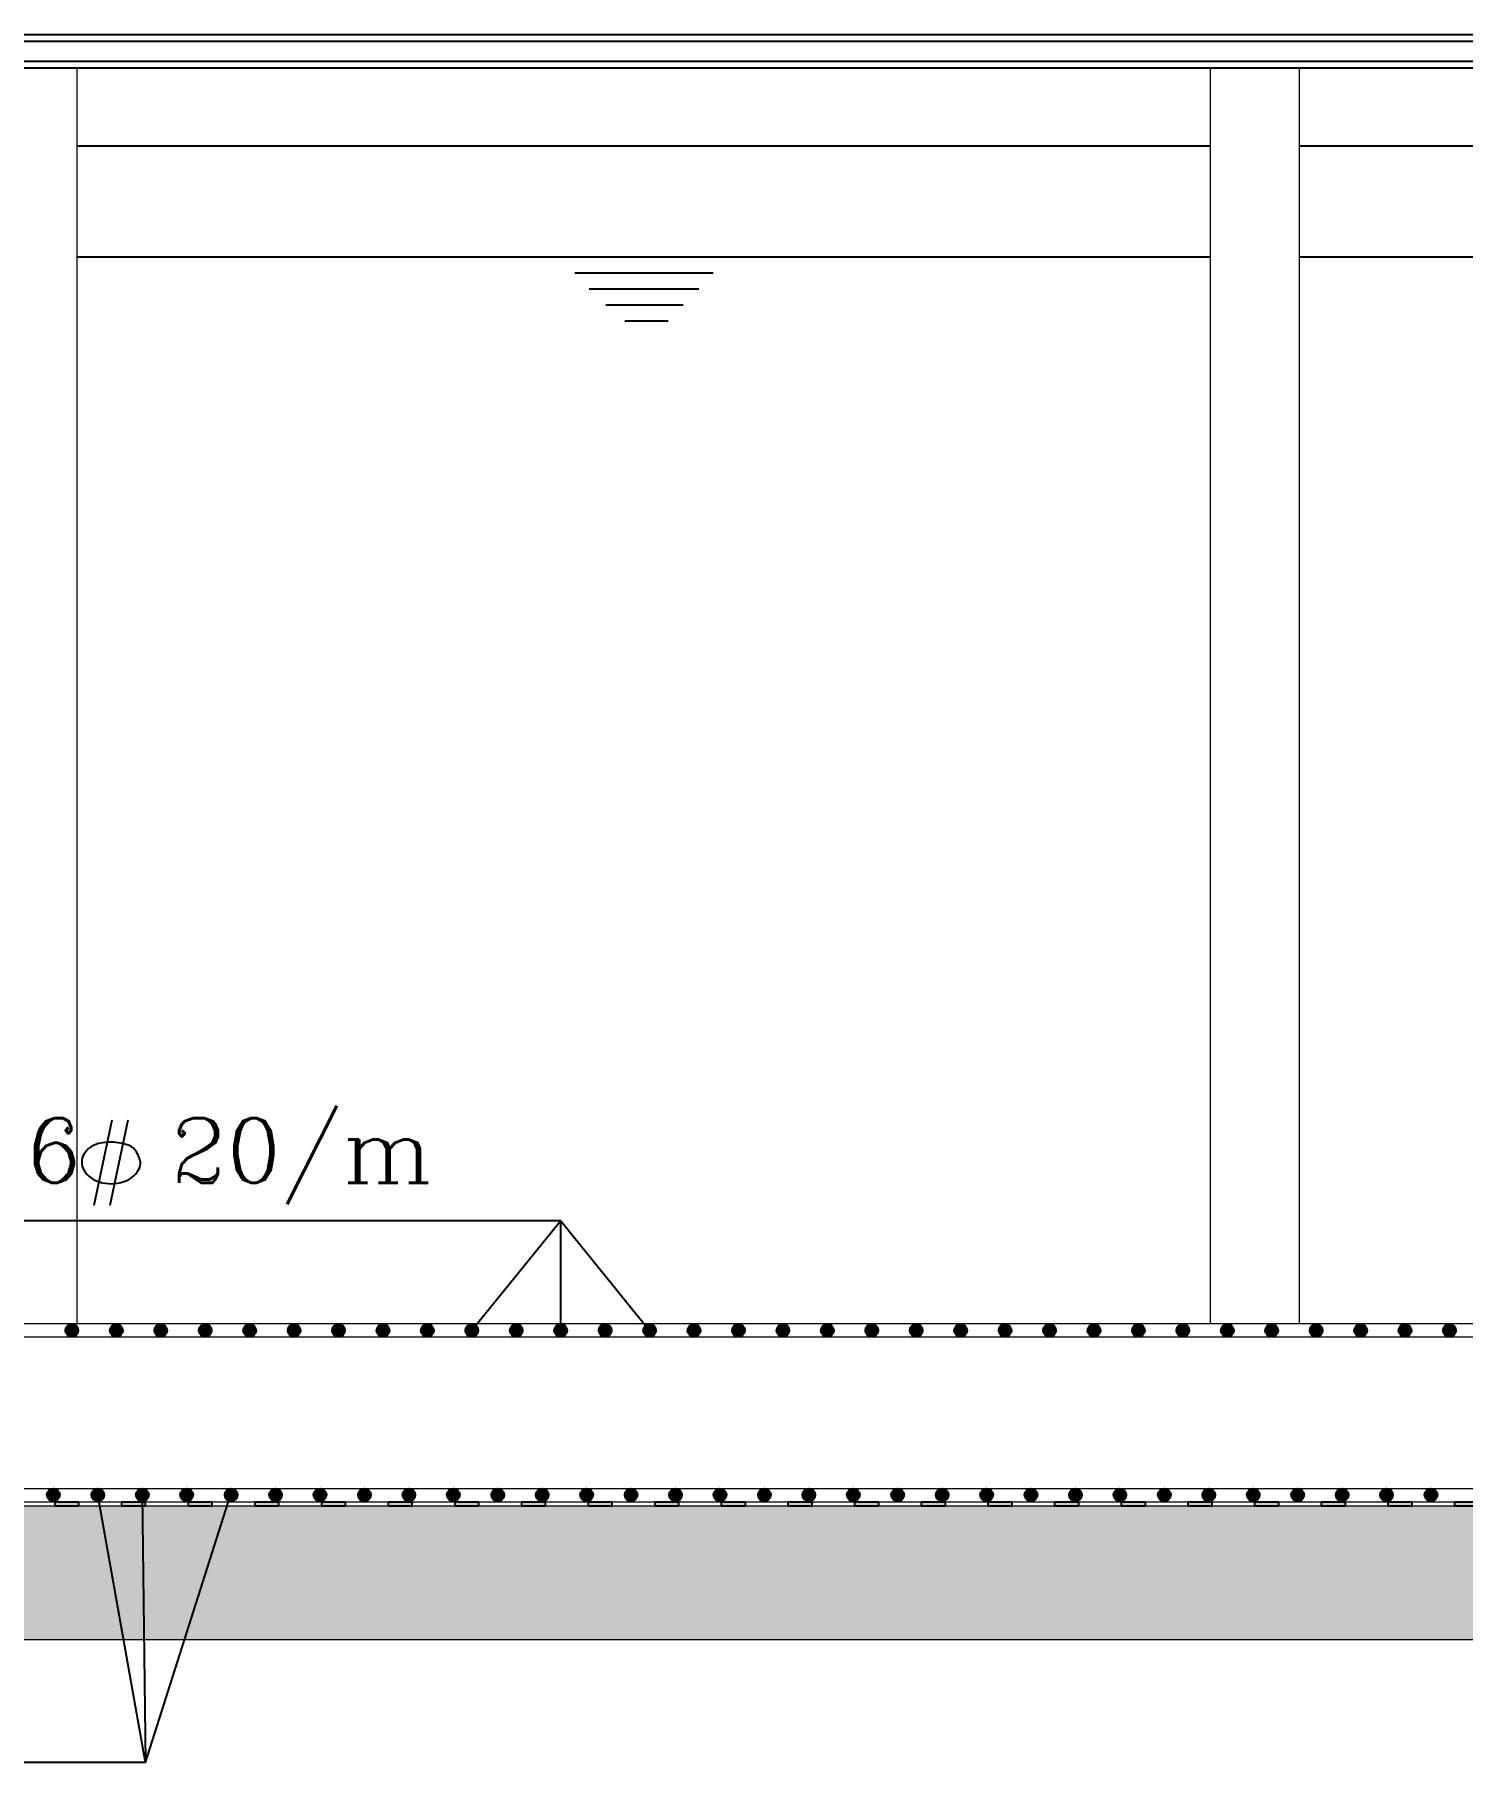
# Model space of a CAD drawing. Header units: metres. Extents: x 64 to 364, y 186 to 335.
# Drawn here: x 246.61 to 253.03, y 277.09 to 284.86 of the extents above; entities that cross this region are included whole.
import ezdxf
from ezdxf.enums import TextEntityAlignment as Align

# ---------------------------------------------------------------- set-up
doc = ezdxf.new("R2010")
doc.units = ezdxf.units.M
doc.header["$MEASUREMENT"] = 0
for name, color, linetype in [('91-TABLE-TEXT', 3, 'Continuous'), ('beam', 3, 'Continuous'), ('COLUMNS', 210, 'Continuous'), ('DIMENSIONS', 2, 'Continuous'), ('HATCH', 252, 'Continuous'), ('Isolation', 30, 'Continuous'), ('PC', 8, 'Continuous'), ('RC', 1, 'Continuous'), ('STEEL', 5, 'Continuous'), ('Water', 4, 'Continuous'), ('YQ_AXIS', 3, 'Continuous')]:
    doc.layers.add(name, color=color, linetype=linetype)
doc.styles.add('ROMANC', font='romanc.shx')

# ---------------------------------------------------------------- blocks, each defined once
blk = doc.blocks.new('*U242')
at = {"layer": 'Isolation'}
blk.add_hatch(color=256, dxfattribs=at).paths.add_polyline_path([(0, 0.02), (0.1061, 0.02), (0.1061, 0), (0, 0)])
blk.add_lwpolyline([(0.1061, 0), (0, 0), (0, 0.02), (0.1061, 0.02)], close=True, dxfattribs=at)
blk = doc.blocks.new('*U243')
at = {"layer": 'YQ_AXIS', "color": 0, "linetype": 'ByBlock', "lineweight": -2, "transparency": 16777216}
for p in [(319.5694, 236.9605), (319.8694, 236.9605), (320.1694, 236.9605), (320.4694, 236.9605), (320.7694, 236.9605), (321.0694, 236.9605), (321.3694, 236.9605), (321.6694, 236.9605), (321.9694, 236.9605), (322.2694, 236.9605), (322.5694, 236.9605), (322.8694, 236.9605), (323.1694, 236.9605), (323.4694, 236.9605), (323.7694, 236.9605), (324.0694, 236.9605), (324.3694, 236.9605), (324.6694, 236.9605), (324.9694, 236.9605), (325.2694, 236.9605), (325.5694, 236.9605), (325.8694, 236.9605)]:
    blk.add_blockref('*U242', p, dxfattribs=at)

msp = doc.modelspace()

# ---------------------------------------------------------------- hatches: boundary and pattern name
at = {"layer": 'HATCH', "lineweight": 9}
h = msp.add_hatch(dxfattribs=at)
h.set_pattern_fill('AR-CONC', color=256, scale=0.05)
h.set_pattern_definition([(50, (-72.8688, 41.28324), (0.3586301, -0.03137607), [0.0375, -0.4125]), (355, (-72.8688, 41.28324), (-0.06937567, 0.37609607), [0.03, -0.33]), (100.45144, (-72.8389, 41.28063), (0.28925442, 0.34472), [0.0318701, -0.35057106]), (46.1842, (-72.8688, 41.38324), (0.53362067, -0.08275964), [0.05625, -0.61875]), (96.63564, (-72.8243, 41.37634), (0.467331, 0.4870593), [0.0478052, -0.5258569]), (351.18416, (-72.8688, 41.38324), (0.467331, 0.4870593), [0.045, -0.495]), (21, (-72.8188, 41.35824), (0.29845353, -0.20130945), [0.0375, -0.4125]), (326, (-72.8188, 41.35824), (0.12165767, 0.36257502), [0.03, -0.33]), (71.45144, (-72.7939, 41.34147), (0.4201112, 0.16126558), [0.0318701, -0.35057106]), (37.5, (-72.86879, 41.28324), (0.006079928, 0.166446927), [0, -0.326, 0, -0.335, 0, -0.33125]), (7.5, (-72.86879, 41.28324), (0.13153477, 0.197205856), [0, -0.191, 0, -0.3185, 0, -0.12625]), (327.5, (-72.98029, 41.28324), (0.26691122, -0.011277436), [0, -0.125, 0, -0.39, 0, -0.5175]), (317.5, (-73.03029, 41.28324), (0.29159308, 0.05005249), [0, -0.1625, 0, -0.259, 0, -0.3675])])
h.paths.add_polyline_path([(240.6006, 278.2437), (240.6006, 277.6437), (255.7468, 277.6437), (256.1468, 277.1437), (258.1006, 277.1437), (258.1006, 277.7437), (256.291, 277.7437), (255.891, 278.2437)])
h.paths.add_polyline_path([(240.4006, 277.6437), (240.6006, 277.6437), (240.6006, 278.2437), (240.4006, 278.2437), (239.9606, 278.2437), (239.9606, 277.6437)])
h.paths.add_polyline_path([(265.2505, 277.1437), (265.6905, 277.1437), (265.6905, 277.7437), (265.2505, 277.7437), (258.1006, 277.7437), (258.1006, 277.1437)])
at = {"layer": 'STEEL', "ltscale": 0.2}
h = msp.add_hatch(color=256, dxfattribs=at)
h.paths.add_polyline_path([(246.7476, 279.0344), (246.8047, 279.0344, 1)])
h.paths.add_polyline_path([(246.7476, 279.0344, 1), (246.8047, 279.0344)])
h = msp.add_hatch(color=256, dxfattribs=at)
h.paths.add_polyline_path([(246.9476, 279.0344), (247.0047, 279.0344, 1)])
h.paths.add_polyline_path([(246.9476, 279.0344, 1), (247.0047, 279.0344)])
h = msp.add_hatch(color=256, dxfattribs=at)
h.paths.add_polyline_path([(247.1476, 279.0344), (247.2047, 279.0344, 1)])
h.paths.add_polyline_path([(247.1476, 279.0344, 1), (247.2047, 279.0344)])
h = msp.add_hatch(color=256, dxfattribs=at)
h.paths.add_polyline_path([(247.3476, 279.0344), (247.4047, 279.0344, 1)])
h.paths.add_polyline_path([(247.3476, 279.0344, 1), (247.4047, 279.0344)])
h = msp.add_hatch(color=256, dxfattribs=at)
h.paths.add_polyline_path([(247.5476, 279.0344), (247.6047, 279.0344, 1)])
h.paths.add_polyline_path([(247.5476, 279.0344, 1), (247.6047, 279.0344)])
h = msp.add_hatch(color=256, dxfattribs=at)
h.paths.add_polyline_path([(247.7476, 279.0344), (247.8047, 279.0344, 1)])
h.paths.add_polyline_path([(247.7476, 279.0344, 1), (247.8047, 279.0344)])
h = msp.add_hatch(color=256, dxfattribs=at)
h.paths.add_polyline_path([(247.9476, 279.0344), (248.0047, 279.0344, 1)])
h.paths.add_polyline_path([(247.9476, 279.0344, 1), (248.0047, 279.0344)])
h = msp.add_hatch(color=256, dxfattribs=at)
h.paths.add_polyline_path([(248.1476, 279.0344), (248.2047, 279.0344, 1)])
h.paths.add_polyline_path([(248.1476, 279.0344, 1), (248.2047, 279.0344)])
h = msp.add_hatch(color=256, dxfattribs=at)
h.paths.add_polyline_path([(248.3476, 279.0344), (248.4047, 279.0344, 1)])
h.paths.add_polyline_path([(248.3476, 279.0344, 1), (248.4047, 279.0344)])
h = msp.add_hatch(color=256, dxfattribs=at)
h.paths.add_polyline_path([(248.5476, 279.0344), (248.6047, 279.0344, 1)])
h.paths.add_polyline_path([(248.5476, 279.0344, 1), (248.6047, 279.0344)])
h = msp.add_hatch(color=256, dxfattribs=at)
h.paths.add_polyline_path([(248.7476, 279.0344), (248.8047, 279.0344, 1)])
h.paths.add_polyline_path([(248.7476, 279.0344, 1), (248.8047, 279.0344)])
h = msp.add_hatch(color=256, dxfattribs=at)
h.paths.add_polyline_path([(248.9476, 279.0344), (249.0047, 279.0344, 1)])
h.paths.add_polyline_path([(248.9476, 279.0344, 1), (249.0047, 279.0344)])
h = msp.add_hatch(color=256, dxfattribs=at)
h.paths.add_polyline_path([(249.1476, 279.0344), (249.2047, 279.0344, 1)])
h.paths.add_polyline_path([(249.1476, 279.0344, 1), (249.2047, 279.0344)])
h = msp.add_hatch(color=256, dxfattribs=at)
h.paths.add_polyline_path([(249.3476, 279.0344), (249.4047, 279.0344, 1)])
h.paths.add_polyline_path([(249.3476, 279.0344, 1), (249.4047, 279.0344)])
h = msp.add_hatch(color=256, dxfattribs=at)
h.paths.add_polyline_path([(249.5476, 279.0344), (249.6047, 279.0344, 1)])
h.paths.add_polyline_path([(249.5476, 279.0344, 1), (249.6047, 279.0344)])
h = msp.add_hatch(color=256, dxfattribs=at)
h.paths.add_polyline_path([(249.7476, 279.0344), (249.8047, 279.0344, 1)])
h.paths.add_polyline_path([(249.7476, 279.0344, 1), (249.8047, 279.0344)])
h = msp.add_hatch(color=256, dxfattribs=at)
h.paths.add_polyline_path([(249.9476, 279.0344), (250.0047, 279.0344, 1)])
h.paths.add_polyline_path([(249.9476, 279.0344, 1), (250.0047, 279.0344)])
h = msp.add_hatch(color=256, dxfattribs=at)
h.paths.add_polyline_path([(250.1476, 279.0344), (250.2047, 279.0344, 1)])
h.paths.add_polyline_path([(250.1476, 279.0344, 1), (250.2047, 279.0344)])
h = msp.add_hatch(color=256, dxfattribs=at)
h.paths.add_polyline_path([(250.3476, 279.0344), (250.4047, 279.0344, 1)])
h.paths.add_polyline_path([(250.3476, 279.0344, 1), (250.4047, 279.0344)])
h = msp.add_hatch(color=256, dxfattribs=at)
h.paths.add_polyline_path([(250.5476, 279.0344), (250.6047, 279.0344, 1)])
h.paths.add_polyline_path([(250.5476, 279.0344, 1), (250.6047, 279.0344)])
h = msp.add_hatch(color=256, dxfattribs=at)
h.paths.add_polyline_path([(250.7476, 279.0344), (250.8047, 279.0344, 1)])
h.paths.add_polyline_path([(250.7476, 279.0344, 1), (250.8047, 279.0344)])
h = msp.add_hatch(color=256, dxfattribs=at)
h.paths.add_polyline_path([(250.9476, 279.0344), (251.0047, 279.0344, 1)])
h.paths.add_polyline_path([(250.9476, 279.0344, 1), (251.0047, 279.0344)])
h = msp.add_hatch(color=256, dxfattribs=at)
h.paths.add_polyline_path([(251.1476, 279.0344), (251.2047, 279.0344, 1)])
h.paths.add_polyline_path([(251.1476, 279.0344, 1), (251.2047, 279.0344)])
h = msp.add_hatch(color=256, dxfattribs=at)
h.paths.add_polyline_path([(251.3476, 279.0344), (251.4047, 279.0344, 1)])
h.paths.add_polyline_path([(251.3476, 279.0344, 1), (251.4047, 279.0344)])
h = msp.add_hatch(color=256, dxfattribs=at)
h.paths.add_polyline_path([(251.5476, 279.0344), (251.6047, 279.0344, 1)])
h.paths.add_polyline_path([(251.5476, 279.0344, 1), (251.6047, 279.0344)])
h = msp.add_hatch(color=256, dxfattribs=at)
h.paths.add_polyline_path([(251.7476, 279.0344), (251.8047, 279.0344, 1)])
h.paths.add_polyline_path([(251.7476, 279.0344, 1), (251.8047, 279.0344)])
h = msp.add_hatch(color=256, dxfattribs=at)
h.paths.add_polyline_path([(251.9476, 279.0344), (252.0047, 279.0344, 1)])
h.paths.add_polyline_path([(251.9476, 279.0344, 1), (252.0047, 279.0344)])
h = msp.add_hatch(color=256, dxfattribs=at)
h.paths.add_polyline_path([(252.1476, 279.0344), (252.2047, 279.0344, 1)])
h.paths.add_polyline_path([(252.1476, 279.0344, 1), (252.2047, 279.0344)])
h = msp.add_hatch(color=256, dxfattribs=at)
h.paths.add_polyline_path([(252.3476, 279.0344), (252.4047, 279.0344, 1)])
h.paths.add_polyline_path([(252.3476, 279.0344, 1), (252.4047, 279.0344)])
h = msp.add_hatch(color=256, dxfattribs=at)
h.paths.add_polyline_path([(252.5476, 279.0344), (252.6047, 279.0344, 1)])
h.paths.add_polyline_path([(252.5476, 279.0344, 1), (252.6047, 279.0344)])
h = msp.add_hatch(color=256, dxfattribs=at)
h.paths.add_polyline_path([(252.7476, 279.0344), (252.8047, 279.0344, 1)])
h.paths.add_polyline_path([(252.7476, 279.0344, 1), (252.8047, 279.0344)])
h = msp.add_hatch(color=256, dxfattribs=at)
h.paths.add_polyline_path([(252.9476, 279.0344), (253.0047, 279.0344, 1)])
h.paths.add_polyline_path([(252.9476, 279.0344, 1), (253.0047, 279.0344)])
h = msp.add_hatch(color=256, dxfattribs=at)
h.paths.add_polyline_path([(246.6643, 278.2946), (246.7214, 278.2946, 1)])
h.paths.add_polyline_path([(246.6643, 278.2946, 1), (246.7214, 278.2946)])
h = msp.add_hatch(color=256, dxfattribs=at)
h.paths.add_polyline_path([(246.8643, 278.2946), (246.9214, 278.2946, 1)])
h.paths.add_polyline_path([(246.8643, 278.2946, 1), (246.9214, 278.2946)])
h = msp.add_hatch(color=256, dxfattribs=at)
h.paths.add_polyline_path([(247.0643, 278.2946), (247.1214, 278.2946, 1)])
h.paths.add_polyline_path([(247.0643, 278.2946, 1), (247.1214, 278.2946)])
h = msp.add_hatch(color=256, dxfattribs=at)
h.paths.add_polyline_path([(247.2643, 278.2946), (247.3214, 278.2946, 1)])
h.paths.add_polyline_path([(247.2643, 278.2946, 1), (247.3214, 278.2946)])
h = msp.add_hatch(color=256, dxfattribs=at)
h.paths.add_polyline_path([(247.4643, 278.2946), (247.5214, 278.2946, 1)])
h.paths.add_polyline_path([(247.4643, 278.2946, 1), (247.5214, 278.2946)])
h = msp.add_hatch(color=256, dxfattribs=at)
h.paths.add_polyline_path([(247.6643, 278.2946), (247.7214, 278.2946, 1)])
h.paths.add_polyline_path([(247.6643, 278.2946, 1), (247.7214, 278.2946)])
h = msp.add_hatch(color=256, dxfattribs=at)
h.paths.add_polyline_path([(247.8643, 278.2946), (247.9214, 278.2946, 1)])
h.paths.add_polyline_path([(247.8643, 278.2946, 1), (247.9214, 278.2946)])
h = msp.add_hatch(color=256, dxfattribs=at)
h.paths.add_polyline_path([(248.0643, 278.2946), (248.1214, 278.2946, 1)])
h.paths.add_polyline_path([(248.0643, 278.2946, 1), (248.1214, 278.2946)])
h = msp.add_hatch(color=256, dxfattribs=at)
h.paths.add_polyline_path([(248.2643, 278.2946), (248.3214, 278.2946, 1)])
h.paths.add_polyline_path([(248.2643, 278.2946, 1), (248.3214, 278.2946)])
h = msp.add_hatch(color=256, dxfattribs=at)
h.paths.add_polyline_path([(248.4643, 278.2946), (248.5214, 278.2946, 1)])
h.paths.add_polyline_path([(248.4643, 278.2946, 1), (248.5214, 278.2946)])
h = msp.add_hatch(color=256, dxfattribs=at)
h.paths.add_polyline_path([(248.6643, 278.2946), (248.7214, 278.2946, 1)])
h.paths.add_polyline_path([(248.6643, 278.2946, 1), (248.7214, 278.2946)])
h = msp.add_hatch(color=256, dxfattribs=at)
h.paths.add_polyline_path([(248.8643, 278.2946), (248.9214, 278.2946, 1)])
h.paths.add_polyline_path([(248.8643, 278.2946, 1), (248.9214, 278.2946)])
h = msp.add_hatch(color=256, dxfattribs=at)
h.paths.add_polyline_path([(249.0643, 278.2946), (249.1214, 278.2946, 1)])
h.paths.add_polyline_path([(249.0643, 278.2946, 1), (249.1214, 278.2946)])
h = msp.add_hatch(color=256, dxfattribs=at)
h.paths.add_polyline_path([(249.2643, 278.2946), (249.3214, 278.2946, 1)])
h.paths.add_polyline_path([(249.2643, 278.2946, 1), (249.3214, 278.2946)])
h = msp.add_hatch(color=256, dxfattribs=at)
h.paths.add_polyline_path([(249.4643, 278.2946), (249.5214, 278.2946, 1)])
h.paths.add_polyline_path([(249.4643, 278.2946, 1), (249.5214, 278.2946)])
h = msp.add_hatch(color=256, dxfattribs=at)
h.paths.add_polyline_path([(249.6643, 278.2946), (249.7214, 278.2946, 1)])
h.paths.add_polyline_path([(249.6643, 278.2946, 1), (249.7214, 278.2946)])
h = msp.add_hatch(color=256, dxfattribs=at)
h.paths.add_polyline_path([(249.8643, 278.2946), (249.9214, 278.2946, 1)])
h.paths.add_polyline_path([(249.8643, 278.2946, 1), (249.9214, 278.2946)])
h = msp.add_hatch(color=256, dxfattribs=at)
h.paths.add_polyline_path([(250.0643, 278.2946), (250.1214, 278.2946, 1)])
h.paths.add_polyline_path([(250.0643, 278.2946, 1), (250.1214, 278.2946)])
h = msp.add_hatch(color=256, dxfattribs=at)
h.paths.add_polyline_path([(250.2643, 278.2946), (250.3214, 278.2946, 1)])
h.paths.add_polyline_path([(250.2643, 278.2946, 1), (250.3214, 278.2946)])
h = msp.add_hatch(color=256, dxfattribs=at)
h.paths.add_polyline_path([(250.4643, 278.2946), (250.5214, 278.2946, 1)])
h.paths.add_polyline_path([(250.4643, 278.2946, 1), (250.5214, 278.2946)])
h = msp.add_hatch(color=256, dxfattribs=at)
h.paths.add_polyline_path([(250.6643, 278.2946), (250.7214, 278.2946, 1)])
h.paths.add_polyline_path([(250.6643, 278.2946, 1), (250.7214, 278.2946)])
h = msp.add_hatch(color=256, dxfattribs=at)
h.paths.add_polyline_path([(250.8643, 278.2946), (250.9214, 278.2946, 1)])
h.paths.add_polyline_path([(250.8643, 278.2946, 1), (250.9214, 278.2946)])
h = msp.add_hatch(color=256, dxfattribs=at)
h.paths.add_polyline_path([(251.0643, 278.2946), (251.1214, 278.2946, 1)])
h.paths.add_polyline_path([(251.0643, 278.2946, 1), (251.1214, 278.2946)])
h = msp.add_hatch(color=256, dxfattribs=at)
h.paths.add_polyline_path([(251.2643, 278.2946), (251.3214, 278.2946, 1)])
h.paths.add_polyline_path([(251.2643, 278.2946, 1), (251.3214, 278.2946)])
h = msp.add_hatch(color=256, dxfattribs=at)
h.paths.add_polyline_path([(251.4643, 278.2946), (251.5214, 278.2946, 1)])
h.paths.add_polyline_path([(251.4643, 278.2946, 1), (251.5214, 278.2946)])
h = msp.add_hatch(color=256, dxfattribs=at)
h.paths.add_polyline_path([(251.6643, 278.2946), (251.7214, 278.2946, 1)])
h.paths.add_polyline_path([(251.6643, 278.2946, 1), (251.7214, 278.2946)])
h = msp.add_hatch(color=256, dxfattribs=at)
h.paths.add_polyline_path([(251.8643, 278.2946), (251.9214, 278.2946, 1)])
h.paths.add_polyline_path([(251.8643, 278.2946, 1), (251.9214, 278.2946)])
h = msp.add_hatch(color=256, dxfattribs=at)
h.paths.add_polyline_path([(252.0643, 278.2946), (252.1214, 278.2946, 1)])
h.paths.add_polyline_path([(252.0643, 278.2946, 1), (252.1214, 278.2946)])
h = msp.add_hatch(color=256, dxfattribs=at)
h.paths.add_polyline_path([(252.2643, 278.2946), (252.3214, 278.2946, 1)])
h.paths.add_polyline_path([(252.2643, 278.2946, 1), (252.3214, 278.2946)])
h = msp.add_hatch(color=256, dxfattribs=at)
h.paths.add_polyline_path([(252.4643, 278.2946), (252.5214, 278.2946, 1)])
h.paths.add_polyline_path([(252.4643, 278.2946, 1), (252.5214, 278.2946)])
h = msp.add_hatch(color=256, dxfattribs=at)
h.paths.add_polyline_path([(252.6643, 278.2946), (252.7214, 278.2946, 1)])
h.paths.add_polyline_path([(252.6643, 278.2946, 1), (252.7214, 278.2946)])
h = msp.add_hatch(color=256, dxfattribs=at)
h.paths.add_polyline_path([(252.8643, 278.2946), (252.9214, 278.2946, 1)])
h.paths.add_polyline_path([(252.8643, 278.2946, 1), (252.9214, 278.2946)])

# ---------------------------------------------------------------- linework, layer by layer
at = {"lineweight": 9}
msp.add_line((249.3159, 284.7137), (249.3853, 284.7137), dxfattribs=at)
at = {"layer": 'beam'}
for p, q in [((246.8006, 284.3637), (251.9006, 284.3637)), ((252.3006, 284.3637), (257.9006, 284.3637))]:
    msp.add_line(p, q, dxfattribs=at)
at = {"layer": 'COLUMNS', "lineweight": 9}
for p, q in [((246.8006, 279.0637), (246.8006, 284.7137)), ((251.9006, 279.0637), (251.9006, 284.7137)), ((252.3006, 279.0637), (252.3006, 284.7137))]:
    msp.add_line(p, q, dxfattribs=at)
at = {"layer": 'DIMENSIONS'}
for p, q in [((246.8758, 279.5984), (246.9574, 279.9812)), ((246.9478, 279.5984), (247.0294, 279.9812)), ((248.9762, 279.5279), (246.4777, 279.5279)), ((248.9762, 279.5279), (248.5762, 279.0342)), ((248.9762, 279.0342), (248.9762, 279.5279)), ((248.9762, 279.5279), (249.3762, 279.0342)), ((247.1082, 277.091), (246.893, 278.2944)), ((247.093, 278.2944), (247.1082, 277.091)), ((247.1082, 277.091), (247.4905, 278.2938)), ((247.1082, 277.091), (244.5314, 277.091))]:
    msp.add_line(p, q, dxfattribs=at)
for centre, major_axis, ratio, start_param, end_param in [((246.8773, 279.7912), (0, 0.064), 0.884775, 1.001054, 1.570796), ((246.9135, 279.765), (0, 0.1125), 0.884775, 0.57398, 1.001054), ((246.9923, 279.765), (-0.1697, 0.0492), 0.619438, 4.647273, 5.77003), ((247.0285, 279.7912), (-0.0256, 0.0779), 0.671511, 4.495285, 5.737033), ((246.8773, 279.7912), (0, 0.064), 0.884775, 1.570796, 2.140538), ((246.9135, 279.8173), (0, 0.1125), 0.884775, 2.140538, 2.567613), ((246.9923, 279.8173), (0, 0.1125), 0.884775, 3.715573, 4.142647), ((247.0285, 279.7912), (0, 0.064), 0.884775, 4.142647, 4.712389), ((246.9373, 279.8589), (0, 0.1621), 0.884775, 2.567613, 2.879905), ((246.9529, 279.9248), (0, 0.2303), 0.884775, 2.879905, 3.141593), ((246.9529, 279.9248), (0, 0.2303), 0.884775, 3.141593, 3.403281), ((246.9685, 279.8589), (0, 0.1621), 0.884775, 3.403281, 3.715573)]:
    msp.add_ellipse(centre, major_axis=major_axis, ratio=ratio, start_param=start_param, end_param=end_param, dxfattribs=at)
at = {"layer": 'PC', "lineweight": 9}
for points in [[(265.6905, 277.7437), (265.2505, 277.7437), (256.291, 277.7437), (255.891, 278.2437), (240.4006, 278.2437), (239.9606, 278.2437)], [(239.9606, 277.6437), (240.4006, 277.6437), (255.7468, 277.6437), (256.1468, 277.1437), (265.2505, 277.1437), (265.6905, 277.1437)]]:
    msp.add_lwpolyline(points, dxfattribs=at)
at = {"layer": 'RC'}
for p, q in [((240.4006, 284.8637), (258.3006, 284.8637)), ((240.8006, 284.7137), (257.9006, 284.7137))]:
    msp.add_line(p, q, dxfattribs=at)
at = {"layer": 'RC', "lineweight": 9}
for points in [[(257.9006, 278.5637), (256.9006, 278.5637), (256.9006, 279.0637), (240.8006, 279.0637)], [(240.4006, 278.2637), (255.9006, 278.2637), (256.3006, 277.7637), (265.2505, 277.7637)]]:
    msp.add_lwpolyline(points, dxfattribs=at)
at = {"layer": 'STEEL'}
for p, q in [((240.4606, 284.8337), (265.2085, 284.8337)), ((240.4606, 284.7437), (265.2085, 284.7437))]:
    msp.add_line(p, q, dxfattribs=at)
at = {"layer": 'STEEL', "lineweight": 9}
for p, q in [((256.8406, 279.0037), (240.4606, 279.0037)), ((240.4606, 278.3237), (255.9294, 278.3237))]:
    msp.add_line(p, q, dxfattribs=at)
at = {"layer": 'STEEL'}
for centre in [(246.7762, 279.0342), (246.9762, 279.0342), (247.1762, 279.0342), (247.3762, 279.0342), (247.5762, 279.0342), (247.7762, 279.0342), (247.9762, 279.0342), (248.1762, 279.0342), (248.3762, 279.0342), (248.5762, 279.0342), (248.7762, 279.0342), (248.9762, 279.0342), (249.1762, 279.0342), (249.3762, 279.0342), (249.5762, 279.0342), (249.7762, 279.0342), (249.9762, 279.0342), (250.1762, 279.0342), (250.3762, 279.0342), (250.5762, 279.0342), (250.7762, 279.0342), (250.9762, 279.0342), (251.1762, 279.0342), (251.3762, 279.0342), (251.5762, 279.0342), (251.7762, 279.0342), (251.9762, 279.0342), (252.1762, 279.0342), (252.3762, 279.0342), (252.5762, 279.0342), (252.7762, 279.0342), (252.9762, 279.0342), (246.693, 278.2944), (246.893, 278.2944), (247.093, 278.2944), (247.293, 278.2944), (247.493, 278.2944), (247.693, 278.2944), (247.893, 278.2944), (248.093, 278.2944), (248.293, 278.2944), (248.493, 278.2944), (248.693, 278.2944), (248.893, 278.2944), (249.093, 278.2944), (249.293, 278.2944), (249.493, 278.2944), (249.693, 278.2944), (249.893, 278.2944), (250.093, 278.2944), (250.293, 278.2944), (250.493, 278.2944), (250.693, 278.2944), (250.893, 278.2944), (251.093, 278.2944), (251.293, 278.2944), (251.493, 278.2944), (251.693, 278.2944), (251.893, 278.2944), (252.093, 278.2944), (252.293, 278.2944), (252.493, 278.2944), (252.693, 278.2944), (252.893, 278.2944)]:
    msp.add_circle(centre, 0.0288, dxfattribs=at)
at = {"layer": 'Water'}
for p, q in [((246.8006, 283.8637), (251.9006, 283.8637)), ((252.3006, 283.8637), (257.9006, 283.8637))]:
    msp.add_line(p, q, dxfattribs=at)
at = {"layer": 'Water', "lineweight": -3}
for p, q in [((248.9746, 283.8637), (249.7266, 283.8637)), ((248.9746, 283.8637), (249.7266, 283.8637)), ((249.0392, 283.7919), (249.6624, 283.7919)), ((249.0392, 283.7919), (249.6624, 283.7919)), ((249.1038, 283.72), (249.5983, 283.72)), ((249.1038, 283.72), (249.5983, 283.72)), ((249.1787, 283.6482), (249.5268, 283.6482)), ((249.2647, 283.5764), (249.4591, 283.5764))]:
    msp.add_line(p, q, dxfattribs=at)

# ---------------------------------------------------------------- block references
at = {"layer": 'YQ_AXIS', "lineweight": 9}
msp.add_blockref('*U243', (-72.8688, 41.2832), dxfattribs=at)

# ---------------------------------------------------------------- texts
at = {"layer": '91-TABLE-TEXT', "style": 'ROMANC'}
msp.add_text('6  20/m', height=0.29066, dxfattribs=at).set_placement((247.4895, 279.8234), align=Align.MIDDLE)

doc.saveas('drawing.dxf')
